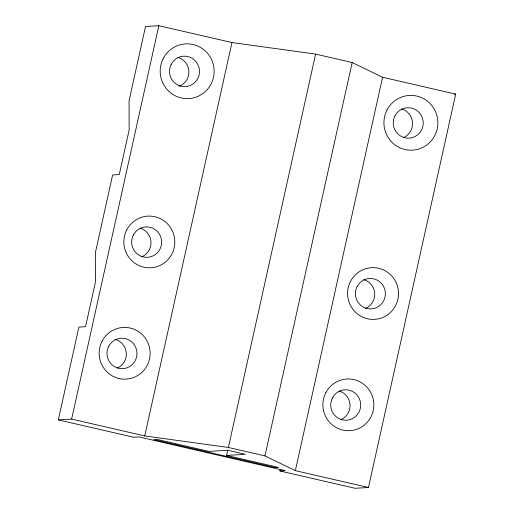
<?xml version="1.0" encoding="UTF-8"?>
<svg xmlns="http://www.w3.org/2000/svg" width="514" height="514" viewBox="0 0 514 514"><rect width="100%" height="100%" fill="white"/><g stroke="black" fill="none" stroke-linecap="round" stroke-linejoin="round"><path stroke-width="0.77" d="M279.854 470.946L285.18 470.625L138.947 436.919L133.621 437.241L58.313 419.887L78.886 327.11L85.542 326.705L95.418 282.173L95.341 252.882L112.617 174.946L119.274 174.548L129.149 130.016L129.072 100.725L145.526 26.503L158.839 25.7L231.955 42.553L315.615 54.092L352.167 62.515L382.57 77.261L455.687 94.113L368.474 487.497L355.161 488.3L279.854 470.946L280.194 469.385M58.313 419.887L71.632 419.083L158.839 25.7M71.632 419.083L144.742 435.936L231.955 42.553M226.565 455.449L245.332 454.318L227.786 450.27L209.012 451.408L157.104 439.438L153.776 439.643L275.144 467.611L278.472 467.412L226.565 455.449L227.779 449.962M144.742 435.936L228.402 447.476L315.615 54.092M368.474 487.497L295.357 470.644L264.961 455.899L352.167 62.515M295.357 470.644L382.57 77.261M454.119 94.21L455.687 94.113M228.402 447.476L264.961 455.899M363.79 279.667A15.221 14.99 86.6 0 1 365.672 308.31M339.105 391A15.221 14.99 86.6 0 1 340.988 419.642M140.059 228.107A15.221 14.99 86.6 0 1 141.941 256.743M115.374 339.439A15.221 14.99 86.6 0 1 117.256 368.082M401.633 108.955A15.221 14.99 86.6 0 1 403.516 137.591M177.902 57.388A15.221 14.99 86.6 0 1 179.058 86.326M350.49 281.447A25.88 25.482 86.6 0 0 374.083 319.374A25.88 25.482 86.6 0 0 394.585 279.719A25.88 25.482 86.6 0 0 350.49 281.447M325.805 392.786A25.88 25.482 86.6 0 0 349.398 430.706A25.88 25.482 86.6 0 0 369.907 391.058A25.88 25.482 86.6 0 0 325.805 392.786M126.759 229.886A25.88 25.482 86.6 0 0 150.351 267.807A25.88 25.482 86.6 0 0 170.86 228.158A25.88 25.482 86.6 0 0 126.759 229.886M102.08 341.219A25.88 25.482 86.6 0 0 125.673 379.146A25.88 25.482 86.6 0 0 146.175 339.491A25.88 25.482 86.6 0 0 102.08 341.219M357.121 286.574A15.221 14.99 86.6 0 0 370.999 308.888A15.221 14.99 86.6 0 0 383.058 285.559A15.221 14.99 86.6 0 0 357.121 286.574M332.436 397.913A15.221 14.99 86.6 0 0 346.314 420.221A15.221 14.99 86.6 0 0 358.374 396.898A15.221 14.99 86.6 0 0 332.436 397.913M133.389 235.014A15.221 14.99 86.6 0 0 147.267 257.321A15.221 14.99 86.6 0 0 159.327 233.998A15.221 14.99 86.6 0 0 133.389 235.014M108.705 346.346A15.221 14.99 86.6 0 0 122.583 368.66A15.221 14.99 86.6 0 0 134.649 345.331A15.221 14.99 86.6 0 0 108.705 346.346M387.01 110.022A27.403 26.979 86.6 0 0 411.99 150.178A27.403 26.979 86.6 0 0 433.7 108.197A27.403 26.979 86.6 0 0 387.01 110.022M394.964 115.862A15.221 14.99 86.6 0 0 408.842 138.17A15.221 14.99 86.6 0 0 420.902 114.847A15.221 14.99 86.6 0 0 394.964 115.862M163.279 58.461A27.403 26.979 86.6 0 0 188.259 98.617A27.403 26.979 86.6 0 0 209.969 56.63A27.403 26.979 86.6 0 0 163.279 58.461M171.233 64.301A15.221 14.99 86.6 0 0 185.111 86.609A15.221 14.99 86.6 0 0 197.177 63.286A15.221 14.99 86.6 0 0 171.233 64.301"/></g></svg>
